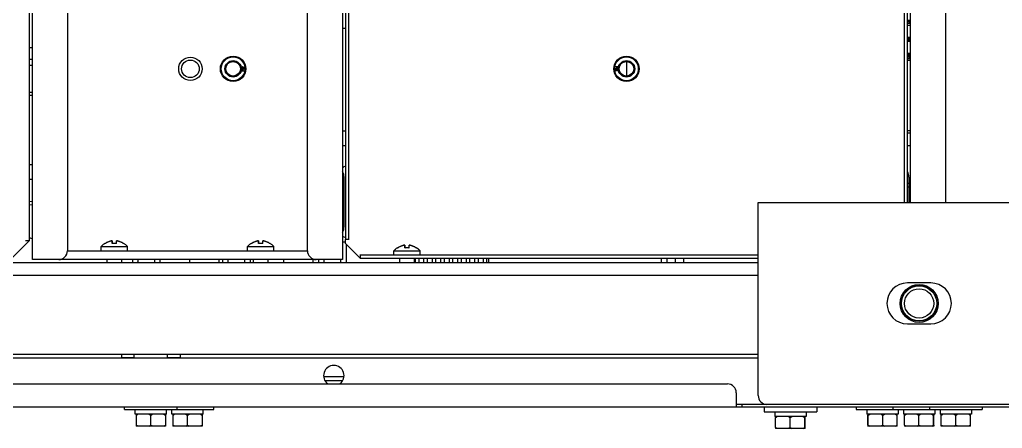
# Model space of a CAD drawing. Header units: millimetres. Extents: x 0 to 87554, y -20854 to 20404.
# Drawn here: x 7499.8 to 7835.6, y -15444.9 to -15305.2 of the extents above; entities that cross this region are included whole.
import ezdxf

# ---------------------------------------------------------------- set-up
doc = ezdxf.new("R2010")
doc.units = ezdxf.units.MM
doc.layers.get('0').update_dxf_attribs({"lineweight": 15})
for name, color, linetype in [('0340096-1C_3_0', 7, 'Continuous'), ('0340184_36_0', 7, 'Continuous'), ('0340186_45_0', 7, 'Continuous'), ('0340187_40_0', 7, 'Continuous'), ('2106-00110_DWX-6-16_0', 7, 'Continuous'), ('2107-00009_0', 7, 'Continuous'), ('2302-05574_0', 7, 'Continuous'), ('2401-00238-M5_0', 7, 'Continuous'), ('2401-00332-S-M12-30HM_0', 7, 'Continuous'), ('2401-01144-S-M6-16HWM_0', 7, 'Continuous'), ('2403-00020_S-M5-0_0', 7, 'Continuous'), ('2404-00038-S-D12_0', 7, 'Continuous'), ('2404-00049-S-D12D37-P_0', 7, 'Continuous'), ('4208-00681_1_0', 7, 'Continuous'), ('4208-00681_2_0', 7, 'Continuous'), ('4212-73674_0', 7, 'Continuous'), ('4212-KH003_041_0', 7, 'Continuous'), ('4212-L0877_0', 7, 'Continuous'), ('4215-12269_10_0', 7, 'Continuous'), ('4215-12269_11_0', 7, 'Continuous'), ('4215-12269_15_0', 7, 'Continuous'), ('4215-12269_9_0', 7, 'Continuous'), ('4215-12552_0', 7, 'Continuous'), ('4215-12559_0', 7, 'Continuous'), ('4215-12579_0', 7, 'Continuous'), ('4215-12647_0', 7, 'Continuous'), ('4215-12648_0', 7, 'Continuous'), ('4215-12649_2_2_0', 7, 'Continuous'), ('4215-12653_3_0', 7, 'Continuous'), ('4215-12925_0', 7, 'Continuous'), ('4215-17084_1_0', 7, 'Continuous'), ('4502-00557-250_0', 7, 'Continuous'), ('4502-00562-25X45X450_0', 7, 'Continuous'), ('4502-00572-950_0', 7, 'Continuous'), ('ADMI2318FBD0UZGT_1_0', 7, 'Continuous'), ('ADMI2318FBD0UZGT_9_0', 7, 'Continuous')]:
    doc.layers.add(name, color=color, linetype=linetype)

# ---------------------------------------------------------------- blocks, each defined once
blk = doc.blocks.new('ju7888')
at = {"layer": '0340096-1C_3_0', "color": 87, "linetype": 'Continuous'}
for p, q in [((547.59, -972.28), (547.59, -971.28)), ((548.59, -972.28), (548.59, -971.28)), ((584.94, -971.28), (585.06, -972.28)), ((586.07, -972.28), (585.95, -971.28))]:
    blk.add_line(p, q, dxfattribs=at)
at = {"layer": '0340184_36_0', "color": 87, "linetype": 'Continuous'}
for p, q in [((604.29, -816.08), (605.79, -816.08)), ((604.29, -817.28), (605.79, -817.28)), ((604.29, -818.98), (605.79, -818.98)), ((604.29, -820.18), (605.79, -820.18)), ((604.29, -821.88), (605.79, -821.88)), ((604.29, -823.08), (605.79, -823.08)), ((604.29, -824.78), (605.79, -824.78)), ((604.29, -825.98), (605.79, -825.98)), ((604.29, -827.68), (605.79, -827.68)), ((604.29, -828.88), (605.79, -828.88)), ((604.29, -830.58), (605.79, -830.58)), ((604.29, -831.78), (605.79, -831.78)), ((604.29, -833.48), (605.79, -833.48)), ((604.29, -834.68), (605.79, -834.68)), ((604.29, -836.38), (605.79, -836.38)), ((604.29, -837.58), (605.79, -837.58)), ((604.29, -839.28), (605.79, -839.28)), ((604.29, -840.48), (605.79, -840.48))]:
    blk.add_line(p, q, dxfattribs=at)
at = {"layer": '0340186_45_0', "color": 87, "linetype": 'Continuous'}
for p, q in [((604.29, -756.48), (605.79, -756.48)), ((604.29, -815.48), (605.79, -815.48))]:
    blk.add_line(p, q, dxfattribs=at)
at = {"layer": '0340187_40_0', "color": 87, "linetype": 'Continuous'}
for p, q in [((605.79, -751.48), (604.29, -751.48)), ((604.29, -754.48), (605.79, -754.48)), ((604.29, -756.48), (605.79, -756.48))]:
    blk.add_line(p, q, dxfattribs=at)
at = {"layer": '2106-00110_DWX-6-16_0', "color": 87, "linetype": 'Continuous'}
blk.add_circle((539.59, -917.28), 4, dxfattribs=at)
at = {"layer": '2107-00009_0', "color": 87, "linetype": 'Continuous'}
for p, q in [((598.79, -864.28), (598.79, -865.28)), ((605.79, -863.98), (599.59, -863.98)), ((605.59, -865.87), (604.79, -865.87)), ((605.79, -865.83), (605.59, -865.83)), ((605.59, -865.83), (605.59, -865.87)), ((605.59, -871.58), (604.79, -871.58)), ((605.59, -871.58), (605.59, -871.63)), ((605.79, -871.63), (605.59, -871.63)), ((604.79, -873.48), (605.79, -873.48)), ((605.79, -896.78), (604.79, -896.78)), ((605.59, -898.67), (604.79, -898.67)), ((605.59, -898.63), (605.59, -898.67)), ((605.79, -898.63), (605.59, -898.63)), ((605.59, -904.38), (604.79, -904.38)), ((604.79, -906.28), (605.79, -906.28)), ((605.59, -904.38), (605.59, -904.43)), ((605.79, -904.43), (605.59, -904.43)), ((605.59, -929.47), (604.79, -929.47)), ((605.59, -929.43), (605.59, -929.47)), ((605.79, -929.43), (605.59, -929.43)), ((605.59, -935.18), (604.79, -935.18)), ((605.59, -935.18), (605.59, -935.23)), ((605.79, -935.23), (605.59, -935.23)), ((604.79, -937.08), (605.79, -937.08))]:
    blk.add_line(p, q, dxfattribs=at)
at = {"layer": '2302-05574_0', "color": 87, "linetype": 'Continuous'}
blk.add_line((532.33, -972.28), (532.33, -971.28), dxfattribs=at)
at = {"layer": '2401-00238-M5_0', "color": 87, "linetype": 'Continuous'}
for p, q in [((603.29, -838.78), (601.78, -838.78)), ((603.29, -838.78), (601.78, -838.78)), ((601.78, -847.78), (601.78, -838.78)), ((601.78, -847.78), (601.78, -838.78)), ((599.84, -842.53), (599.84, -842.52)), ((599.84, -842.53), (599.84, -842.52)), ((600.84, -842.53), (599.84, -842.53)), ((600.84, -840.03), (600.78, -840.03)), ((600.79, -840), (600.8, -840)), ((600.79, -840), (600.8, -840)), ((600.8, -840), (600.8, -840)), ((600.8, -840), (600.8, -840)), ((600.83, -840.03), (600.81, -840.03)), ((600.84, -840.02), (600.82, -840.05)), ((600.84, -840.02), (600.82, -840.05)), ((600.83, -840.03), (600.84, -840.03)), ((600.83, -840.03), (600.84, -840.03)), ((600.84, -842.56), (600.83, -842.56)), ((604.29, -840.78), (605.79, -840.78)), ((604.29, -840.78), (605.79, -840.78)), ((599.84, -844.02), (599.84, -844.02)), ((599.84, -844.02), (599.84, -844.02)), ((599.84, -844.02), (600.83, -844.02)), ((599.84, -844.03), (599.84, -844.03)), ((599.84, -844.03), (599.84, -844.03)), ((599.84, -844.03), (600.84, -844.03)), ((600.78, -843.29), (600.78, -843.28)), ((600.78, -843.29), (600.78, -843.28)), ((600.83, -844.03), (600.83, -844.03)), ((600.83, -844.03), (600.83, -844.03)), ((604.29, -845.78), (605.79, -845.78)), ((604.29, -845.78), (605.79, -845.78)), ((600.78, -846.53), (600.84, -846.53)), ((600.79, -846.55), (600.8, -846.56)), ((600.79, -846.55), (600.8, -846.56)), ((600.8, -846.55), (600.8, -846.56)), ((600.8, -846.55), (600.8, -846.56)), ((600.83, -846.52), (600.81, -846.52)), ((600.84, -846.53), (600.82, -846.5)), ((600.84, -846.53), (600.82, -846.5)), ((603.29, -847.78), (601.78, -847.78)), ((603.29, -847.78), (601.78, -847.78)), ((600.28, -897.78), (600.28, -888.78)), ((601.79, -888.78), (600.28, -888.78)), ((599.34, -890.02), (599.32, -890.05)), ((599.34, -890.02), (599.32, -890.05)), ((599.34, -892.56), (599.33, -892.56)), ((604.79, -890.78), (605.79, -890.78)), ((598.34, -894.02), (599.33, -894.02)), ((598.34, -894.03), (599.33, -894.03)), ((599.33, -896.52), (599.31, -896.52)), ((599.34, -896.53), (599.33, -896.52)), ((599.34, -896.53), (599.33, -896.52)), ((604.79, -895.78), (605.79, -895.78)), ((599.29, -896.55), (599.3, -896.56)), ((599.3, -896.55), (599.3, -896.56)), ((601.79, -897.78), (600.28, -897.78)), ((599.34, -940.02), (599.32, -940.05)), ((599.34, -940.02), (599.32, -940.05)), ((600.28, -947.78), (600.28, -938.78)), ((601.79, -938.78), (600.28, -938.78)), ((599.34, -942.56), (599.33, -942.56)), ((604.79, -940.78), (605.79, -940.78)), ((598.34, -944.02), (599.33, -944.02)), ((598.34, -944.03), (599.33, -944.03)), ((599.29, -946.55), (599.3, -946.56)), ((599.3, -946.55), (599.3, -946.56)), ((599.33, -946.52), (599.31, -946.52)), ((599.34, -946.53), (599.33, -946.52)), ((599.34, -946.53), (599.33, -946.52)), ((604.79, -945.78), (605.79, -945.78)), ((601.79, -947.78), (600.28, -947.78)), ((572.29, -972.28), (572.29, -971.28)), ((577.29, -972.28), (577.29, -971.28))]:
    blk.add_line(p, q, dxfattribs=at)
for centre, radius, start, end in [((609.05, -845.66), 10.01, 140.9604, 142.9307), ((609.05, -845.66), 10.01, 140.9604, 142.9307), ((609.67, -846.16), 10.8, 139.896, 140.9712), ((609.67, -846.16), 10.8, 139.896, 140.9712), ((610.45, -846.82), 11.83, 137.127, 139.8835), ((610.45, -846.82), 11.83, 137.127, 139.8835), ((604.72, -843.14), 4.92, 171.0446, 172.8614), ((599.94, -841.15), 1.39, 265.6808, 266.5506), ((607.49, -844.5), 8.01, 146.2875, 147.7953), ((607.68, -844.67), 8.32, 145.8948, 146.0872), ((607.68, -844.67), 8.32, 145.8962, 146.086), ((605.67, -843.25), 4.89, 171.8695, 180.1586), ((605.68, -843.31), 4.9, 171.1583, 179.6015), ((605.65, -843.28), 4.87, 173.3493, 180.129), ((608.19, -845.02), 8.93, 142.9152, 145.8222), ((608.19, -845.01), 8.93, 142.9152, 145.8234), ((605.74, -843.29), 4.96, 171.5289, 173.3553), ((607.73, -844.67), 8.31, 146.0737, 146.2504), ((607.72, -844.65), 8.29, 146.1171, 146.295), ((600.95, -838.27), 1.77, 266.3033, 266.476), ((600.93, -838.5), 1.53, 266.121, 266.3034), ((605.77, -843.29), 5, 171.1771, 171.5307), ((599.94, -842.61), 1.42, 265.7284, 266.5629), ((604.72, -843.41), 4.92, 187.2202, 188.9558), ((605.67, -843.3), 4.89, 179.8001, 188.1189), ((605.65, -843.27), 4.87, 180.156, 186.6506), ((605.74, -843.26), 4.96, 186.6455, 188.8255), ((605.76, -843.29), 4.98, 188.1042, 188.4704), ((605.77, -843.29), 5, 188.5466, 188.8233), ((607.52, -842.03), 8.05, 212.2072, 213.935), ((607.68, -841.88), 8.32, 213.9128, 214.1052), ((607.68, -841.88), 8.32, 213.914, 214.1038), ((608.19, -841.53), 8.94, 214.216, 217.084), ((608.19, -841.53), 8.94, 214.2149, 217.084), ((607.72, -841.9), 8.29, 213.705, 213.8829), ((600.93, -848.05), 1.53, 93.6966, 93.879), ((609.05, -840.89), 10.01, 217.0693, 219.0396), ((609.05, -840.89), 10.01, 217.0693, 219.0396), ((609.67, -840.39), 10.8, 219.0288, 220.104), ((609.67, -840.39), 10.8, 219.0288, 220.104), ((610.45, -839.73), 11.83, 220.1165, 222.873), ((610.45, -839.73), 11.83, 220.1165, 222.873), ((603.28, -893.15), 4.98, 172.6903, 172.8569), ((606.18, -894.67), 8.32, 145.8962, 146.086), ((604.16, -893.25), 4.89, 171.8694, 180.3421), ((604.18, -893.31), 4.9, 171.1583, 179.6015), ((599.44, -888.39), 1.65, 266.1276, 266.4822), ((603.28, -893.4), 4.98, 187.1431, 187.3065), ((604.16, -893.3), 4.89, 179.6578, 188.1189), ((606.23, -891.88), 8.31, 213.7509, 213.9263), ((604.26, -893.29), 4.98, 188.1043, 188.5467), ((604.27, -893.29), 5, 188.5466, 188.8233), ((599.44, -898.16), 1.65, 93.5178, 93.8724), ((606.18, -891.88), 8.32, 213.914, 214.1038), ((606.18, -944.67), 8.32, 145.8962, 146.086), ((599.44, -938.39), 1.65, 266.1276, 266.4822), ((603.28, -943.15), 4.98, 172.6903, 172.8569), ((604.16, -943.25), 4.89, 171.8694, 180.3421), ((604.18, -943.31), 4.9, 171.1583, 179.6015), ((604.16, -943.3), 4.89, 179.6578, 188.1189), ((603.28, -943.4), 4.98, 187.1431, 187.3065), ((606.18, -941.88), 8.32, 213.914, 214.1038), ((606.23, -941.88), 8.31, 213.7509, 213.9263), ((604.26, -943.29), 4.98, 188.1043, 188.5467), ((604.27, -943.29), 5, 188.5466, 188.8233), ((599.44, -948.16), 1.65, 93.5178, 93.8724)]:
    blk.add_arc(centre, radius, start, end, dxfattribs=at)
for points, knots in [([(599.84, -842.52), (599.9, -842.08), (600.14, -841.21), (600.58, -840.42), (600.82, -840.05)], [0, 0, 0, 0, 0.499658, 1, 1, 1, 1]), ([(600.82, -840.05), (600.57, -840.42), (600.13, -841.2), (599.89, -842.08), (599.84, -842.52)], [0, 0, 0, 0, 0.500343, 1, 1, 1, 1]), ([(599.86, -842.37), (599.92, -841.99), (600.13, -841.24), (600.5, -840.56), (600.7, -840.23)], [0, 0, 0, 0, 0.499769, 1, 1, 1, 1]), ([(600.83, -842.56), (600.62, -842.55), (600.3, -842.55), (599.98, -842.54), (599.86, -842.53)], [0, 0, 0, 0, 0.632592, 1, 1, 1, 1]), ([(600.81, -840.03), (600.8, -840.03), (600.79, -840.03), (600.78, -840.03), (600.78, -840.03)], [0, 0, 0, 0, 0.738587, 1, 1, 1, 1]), ([(600.82, -846.5), (600.57, -846.13), (600.13, -845.35), (599.89, -844.47), (599.84, -844.03)], [0, 0, 0, 0, 0.500343, 1, 1, 1, 1]), ([(600.83, -843.99), (600.62, -844), (600.3, -844), (599.98, -844.01), (599.86, -844.02)], [0, 0, 0, 0, 0.632592, 1, 1, 1, 1]), ([(599.86, -844.03), (599.98, -844.04), (600.3, -844.05), (600.63, -844.05), (600.84, -844.06)], [0, 0, 0, 0, 0.36763, 1, 1, 1, 1]), ([(599.86, -844.18), (599.92, -844.56), (600.13, -845.31), (600.5, -845.99), (600.7, -846.32)], [0, 0, 0, 0, 0.499769, 1, 1, 1, 1]), ([(600.81, -846.52), (600.8, -846.52), (600.79, -846.52), (600.78, -846.52), (600.78, -846.52)], [0, 0, 0, 0, 0.738587, 1, 1, 1, 1]), ([(600.78, -846.53), (600.78, -846.53), (600.79, -846.53), (600.8, -846.53), (600.81, -846.53)], [0, 0, 0, 0, 0.288083, 1, 1, 1, 1]), ([(599.29, -890), (599.36, -889.9), (599.67, -889.47), (600.01, -889.07), (600.28, -888.78)], [0, 0, 0, 0, 0.236627, 1, 1, 1, 1]), ([(598.34, -892.52), (598.4, -892.07), (598.64, -891.19), (599.09, -890.41), (599.34, -890.03)], [0, 0, 0, 0, 0.499649, 1, 1, 1, 1]), ([(599.32, -890.05), (599.07, -890.42), (598.63, -891.2), (598.39, -892.08), (598.34, -892.52)], [0, 0, 0, 0, 0.500343, 1, 1, 1, 1]), ([(599.33, -892.56), (599.11, -892.55), (598.78, -892.55), (598.45, -892.54), (598.34, -892.53)], [0, 0, 0, 0, 0.648663, 1, 1, 1, 1]), ([(599.33, -890.03), (599.32, -890.03), (599.3, -890.03), (599.28, -890.03), (599.28, -890.03)], [0, 0, 0, 0, 0.742868, 1, 1, 1, 1]), ([(599.33, -896.52), (599.08, -896.15), (598.64, -895.36), (598.39, -894.48), (598.34, -894.03)], [0, 0, 0, 0, 0.500351, 1, 1, 1, 1]), ([(598.34, -894.03), (598.4, -894.47), (598.64, -895.34), (599.08, -896.13), (599.32, -896.5)], [0, 0, 0, 0, 0.499658, 1, 1, 1, 1]), ([(598.34, -894.03), (598.45, -894.04), (598.79, -894.05), (599.12, -894.05), (599.34, -894.06)], [0, 0, 0, 0, 0.351266, 1, 1, 1, 1]), ([(599.33, -893.99), (599.12, -894), (598.8, -894), (598.48, -894.01), (598.36, -894.02)], [0, 0, 0, 0, 0.632592, 1, 1, 1, 1]), ([(599.31, -896.52), (599.3, -896.52), (599.29, -896.52), (599.28, -896.52), (599.28, -896.52)], [0, 0, 0, 0, 0.738587, 1, 1, 1, 1]), ([(599.28, -896.53), (599.28, -896.53), (599.31, -896.53), (599.32, -896.53), (599.34, -896.53)], [0, 0, 0, 0, 0.275481, 1, 1, 1, 1]), ([(599.3, -896.56), (599.37, -896.66), (599.67, -897.08), (600.01, -897.48), (600.28, -897.78)], [0, 0, 0, 0, 0.23673, 1, 1, 1, 1]), ([(598.34, -942.52), (598.4, -942.07), (598.64, -941.19), (599.09, -940.41), (599.34, -940.03)], [0, 0, 0, 0, 0.499649, 1, 1, 1, 1]), ([(599.32, -940.05), (599.07, -940.42), (598.63, -941.2), (598.39, -942.08), (598.34, -942.52)], [0, 0, 0, 0, 0.500343, 1, 1, 1, 1]), ([(599.33, -940.03), (599.32, -940.03), (599.3, -940.03), (599.28, -940.03), (599.28, -940.03)], [0, 0, 0, 0, 0.742868, 1, 1, 1, 1]), ([(599.29, -940), (599.36, -939.9), (599.67, -939.47), (600.01, -939.07), (600.28, -938.78)], [0, 0, 0, 0, 0.236627, 1, 1, 1, 1]), ([(599.33, -942.56), (599.11, -942.55), (598.78, -942.55), (598.45, -942.54), (598.34, -942.53)], [0, 0, 0, 0, 0.648663, 1, 1, 1, 1]), ([(599.33, -946.52), (599.08, -946.15), (598.64, -945.36), (598.39, -944.48), (598.34, -944.03)], [0, 0, 0, 0, 0.500351, 1, 1, 1, 1]), ([(598.34, -944.03), (598.4, -944.47), (598.64, -945.34), (599.08, -946.13), (599.32, -946.5)], [0, 0, 0, 0, 0.499658, 1, 1, 1, 1]), ([(598.34, -944.03), (598.45, -944.04), (598.79, -944.05), (599.12, -944.05), (599.34, -944.06)], [0, 0, 0, 0, 0.351266, 1, 1, 1, 1]), ([(599.33, -943.99), (599.12, -944), (598.8, -944), (598.48, -944.01), (598.36, -944.02)], [0, 0, 0, 0, 0.632592, 1, 1, 1, 1]), ([(599.31, -946.52), (599.3, -946.52), (599.29, -946.52), (599.28, -946.52), (599.28, -946.52)], [0, 0, 0, 0, 0.738587, 1, 1, 1, 1]), ([(599.28, -946.53), (599.28, -946.53), (599.31, -946.53), (599.32, -946.53), (599.34, -946.53)], [0, 0, 0, 0, 0.275481, 1, 1, 1, 1]), ([(599.3, -946.56), (599.37, -946.66), (599.67, -947.08), (600.01, -947.48), (600.28, -947.78)], [0, 0, 0, 0, 0.23673, 1, 1, 1, 1])]:
    blk.add_open_spline(points, degree=3, knots=knots, dxfattribs=at)
blk.add_open_spline([(600.81, -846.53), (600.82, -846.53), (600.83, -846.53), (600.84, -846.53)], degree=3, dxfattribs=at)
at = {"layer": '2401-00332-S-M12-30HM_0', "color": 87, "linetype": 'Continuous'}
for radius in [6, 5]:
    blk.add_circle((619.79, -668.28), radius, dxfattribs=at)
at = {"layer": '2401-01144-S-M6-16HWM_0', "color": 87, "linetype": 'Continuous'}
for p, q in [((655.29, -646.78), (656.09, -646.78)), ((656.09, -664.77), (656.09, -646.78)), ((656.09, -650.43), (657.69, -650.43)), ((657.69, -650.43), (657.69, -661.12)), ((661.39, -650.75), (657.99, -650.75)), ((661.69, -650.76), (661.69, -660.79)), ((661.39, -655.72), (657.99, -655.72)), ((656.09, -661.13), (657.69, -661.13)), ((661.39, -660.75), (657.99, -660.75)), ((661.39, -660.8), (657.99, -660.8)), ((655.29, -664.78), (656.09, -664.78)), ((656.09, -662.93), (657.69, -662.93)), ((656.09, -677.28), (656.09, -664.78)), ((657.69, -662.93), (657.69, -673.63)), ((661.39, -663.23), (657.99, -663.23)), ((661.39, -663.32), (657.99, -663.32)), ((661.69, -663.24), (661.69, -673.31)), ((661.39, -668.36), (657.99, -668.36)), ((656.09, -673.63), (657.69, -673.63)), ((661.39, -673.32), (657.99, -673.32)), ((655.29, -677.28), (656.09, -677.28)), ((656.09, -675.43), (657.69, -675.43)), ((656.09, -689.77), (656.09, -677.28)), ((657.69, -675.43), (657.69, -686.12)), ((661.39, -675.75), (657.99, -675.75)), ((661.69, -675.76), (661.69, -685.79)), ((661.39, -680.72), (657.99, -680.72)), ((656.09, -686.13), (657.69, -686.13)), ((661.39, -685.75), (657.99, -685.75)), ((661.39, -685.8), (657.99, -685.8)), ((655.29, -689.78), (656.09, -689.78)), ((655.29, -703.28), (656.89, -703.28)), ((656.89, -721.28), (656.89, -703.28)), ((656.89, -706.93), (658.49, -706.93)), ((658.49, -706.93), (658.49, -717.63)), ((662.19, -707.23), (658.79, -707.23)), ((662.19, -707.32), (658.79, -707.32)), ((662.49, -707.24), (662.49, -717.31)), ((662.19, -712.36), (658.79, -712.36)), ((656.89, -717.63), (658.49, -717.63)), ((662.19, -717.32), (658.79, -717.32)), ((655.29, -721.28), (656.89, -721.28)), ((656.09, -909.28), (655.29, -909.28)), ((656.09, -921.78), (656.09, -909.28)), ((657.69, -912.93), (656.09, -912.93)), ((657.69, -912.93), (657.69, -923.63)), ((657.69, -913.28), (661.69, -913.28)), ((661.69, -913.28), (661.69, -923.28)), ((661.39, -918.28), (657.99, -918.28)), ((656.09, -921.78), (655.29, -921.78)), ((656.09, -939.78), (656.09, -921.78)), ((657.69, -923.28), (661.69, -923.28)), ((657.69, -923.63), (656.09, -923.63)), ((657.69, -925.43), (656.09, -925.43)), ((657.69, -925.43), (657.69, -936.13)), ((657.69, -925.78), (661.69, -925.78)), ((661.69, -925.78), (661.69, -935.78)), ((661.39, -930.78), (657.99, -930.78)), ((657.69, -936.13), (656.09, -936.13)), ((657.69, -935.78), (661.69, -935.78)), ((656.09, -939.78), (655.29, -939.78))]:
    blk.add_line(p, q, dxfattribs=at)
for centre, radius, start, end in [((659.4, -730.47), 79.73, 91.012, 91.2277), ((659.98, -730.47), 79.73, 88.7723, 88.988), ((659.21, -730.79), 70.05, 90.9971, 91.2426), ((659.4, -581.08), 79.73, 268.7723, 268.988), ((660.17, -730.79), 70.05, 88.7574, 89.0029), ((659.98, -581.08), 79.73, 271.012, 271.2277), ((659.21, -706.25), 43.04, 91.6243, 92.0239), ((659.4, -614.35), 48.98, 268.0003, 268.3514), ((660.17, -706.25), 43.04, 87.9761, 88.3757), ((659.98, -614.35), 48.98, 271.6486, 271.9997), ((659.21, -630.3), 43.04, 267.9761, 268.3757), ((660.17, -630.3), 43.04, 271.6243, 272.0239), ((659.4, -755.47), 79.73, 91.012, 91.2277), ((659.98, -755.47), 79.73, 88.7723, 88.988), ((659.21, -755.79), 70.05, 90.9971, 91.2426), ((659.4, -606.08), 79.73, 268.7723, 268.988), ((660.17, -755.79), 70.05, 88.7574, 89.0029), ((659.98, -606.08), 79.73, 271.012, 271.2277), ((660.01, -750.25), 43.04, 91.6243, 92.0239), ((660.2, -658.35), 48.98, 268.0003, 268.3514), ((660.97, -750.25), 43.04, 87.9761, 88.3757), ((660.78, -658.35), 48.98, 271.6486, 271.9997), ((660.01, -674.3), 43.04, 267.9761, 268.3757), ((660.97, -674.3), 43.04, 271.6243, 272.0239)]:
    blk.add_arc(centre, radius, start, end, dxfattribs=at)
for points in [[(657.69, -651.32), (657.78, -651.12), (657.88, -650.93), (657.99, -650.75)], [(661.69, -651.32), (661.6, -651.12), (661.5, -650.93), (661.39, -650.75)], [(657.99, -655.72), (657.88, -655.54), (657.78, -655.35), (657.69, -655.16)], [(657.69, -656.3), (657.78, -656.1), (657.88, -655.91), (657.99, -655.72)], [(661.39, -655.72), (661.5, -655.54), (661.6, -655.35), (661.69, -655.16)], [(661.69, -656.3), (661.6, -656.1), (661.5, -655.91), (661.39, -655.72)], [(657.99, -660.75), (657.88, -660.56), (657.78, -660.37), (657.69, -660.17)], [(661.39, -660.75), (661.5, -660.56), (661.6, -660.37), (661.69, -660.17)], [(657.69, -663.89), (657.78, -663.7), (657.88, -663.51), (657.99, -663.32)], [(661.69, -663.89), (661.6, -663.7), (661.5, -663.51), (661.39, -663.32)], [(657.99, -668.36), (657.88, -668.17), (657.78, -667.98), (657.69, -667.78)], [(661.39, -668.36), (661.5, -668.17), (661.6, -667.98), (661.69, -667.78)], [(657.69, -668.93), (657.78, -668.73), (657.88, -668.54), (657.99, -668.36)], [(661.69, -668.93), (661.6, -668.73), (661.5, -668.54), (661.39, -668.36)], [(657.99, -673.32), (657.88, -673.13), (657.78, -672.94), (657.69, -672.75)], [(661.39, -673.32), (661.5, -673.13), (661.6, -672.94), (661.69, -672.75)], [(657.69, -676.32), (657.78, -676.12), (657.88, -675.93), (657.99, -675.75)], [(661.69, -676.32), (661.6, -676.12), (661.5, -675.93), (661.39, -675.75)], [(657.99, -680.72), (657.88, -680.54), (657.78, -680.35), (657.69, -680.16)], [(657.69, -681.3), (657.78, -681.1), (657.88, -680.91), (657.99, -680.72)], [(661.39, -680.72), (661.5, -680.54), (661.6, -680.35), (661.69, -680.16)], [(661.69, -681.3), (661.6, -681.1), (661.5, -680.91), (661.39, -680.72)], [(657.99, -685.75), (657.88, -685.56), (657.78, -685.37), (657.69, -685.17)], [(661.39, -685.75), (661.5, -685.56), (661.6, -685.37), (661.69, -685.17)], [(658.49, -707.89), (658.58, -707.7), (658.68, -707.51), (658.79, -707.32)], [(662.49, -707.89), (662.4, -707.7), (662.3, -707.51), (662.19, -707.32)], [(658.79, -712.36), (658.68, -712.17), (658.58, -711.98), (658.49, -711.78)], [(662.19, -712.36), (662.3, -712.17), (662.4, -711.98), (662.49, -711.78)], [(658.49, -712.93), (658.58, -712.73), (658.68, -712.54), (658.79, -712.36)], [(662.49, -712.93), (662.4, -712.73), (662.3, -712.54), (662.19, -712.36)], [(658.79, -717.32), (658.68, -717.13), (658.58, -716.94), (658.49, -716.75)], [(662.19, -717.32), (662.3, -717.13), (662.4, -716.94), (662.49, -716.75)], [(657.69, -913.85), (657.78, -913.65), (657.88, -913.46), (657.99, -913.28)], [(661.69, -913.85), (661.6, -913.65), (661.5, -913.46), (661.39, -913.28)], [(657.99, -918.28), (657.88, -918.09), (657.78, -917.9), (657.69, -917.7)], [(657.69, -918.85), (657.78, -918.65), (657.88, -918.46), (657.99, -918.28)], [(661.39, -918.28), (661.5, -918.09), (661.6, -917.9), (661.69, -917.7)], [(661.69, -918.85), (661.6, -918.65), (661.5, -918.46), (661.39, -918.28)], [(657.99, -923.28), (657.88, -923.09), (657.78, -922.9), (657.69, -922.7)], [(661.39, -923.28), (661.5, -923.09), (661.6, -922.9), (661.69, -922.7)], [(657.69, -926.35), (657.78, -926.15), (657.88, -925.96), (657.99, -925.78)], [(661.69, -926.35), (661.6, -926.15), (661.5, -925.96), (661.39, -925.78)], [(657.99, -930.78), (657.88, -930.59), (657.78, -930.4), (657.69, -930.2)], [(657.69, -931.35), (657.78, -931.15), (657.88, -930.96), (657.99, -930.78)], [(661.39, -930.78), (661.5, -930.59), (661.6, -930.4), (661.69, -930.2)], [(661.69, -931.35), (661.6, -931.15), (661.5, -930.96), (661.39, -930.78)], [(657.99, -935.78), (657.88, -935.59), (657.78, -935.4), (657.69, -935.2)], [(661.39, -935.78), (661.5, -935.59), (661.6, -935.4), (661.69, -935.2)]]:
    blk.add_open_spline(points, degree=3, dxfattribs=at)
at = {"layer": '2403-00020_S-M5-0_0', "color": 87, "linetype": 'Continuous'}
for p, q in [((538.79, -771.98), (538.79, -771.18)), ((538.79, -771.18), (538.89, -771.18)), ((538.94, -771.98), (538.79, -771.98)), ((538.89, -771.18), (538.89, -771.8)), ((538.89, -771.8), (539.12, -771.18)), ((539.19, -771.26), (538.94, -771.98)), ((539.12, -771.18), (539.26, -771.18)), ((539.44, -771.98), (539.19, -771.26)), ((539.26, -771.18), (539.49, -771.8)), ((539.59, -771.98), (539.44, -771.98)), ((539.49, -771.8), (539.49, -771.18)), ((539.49, -771.18), (539.59, -771.18)), ((539.59, -771.18), (539.59, -771.98)), ((539.72, -771.38), (539.76, -771.31)), ((539.82, -771.38), (539.72, -771.38)), ((539.72, -771.53), (539.84, -771.53)), ((539.72, -771.98), (539.72, -771.53)), ((540.29, -771.98), (539.72, -771.98)), ((539.76, -771.31), (539.81, -771.24)), ((539.81, -771.24), (539.89, -771.19)), ((539.89, -771.67), (539.81, -771.62)), ((539.81, -771.62), (539.81, -771.89)), ((539.81, -771.89), (540.29, -771.89)), ((539.86, -771.31), (539.82, -771.38)), ((539.84, -771.53), (539.91, -771.58)), ((539.91, -771.28), (539.86, -771.31)), ((539.89, -771.19), (539.97, -771.18)), ((539.97, -771.69), (539.89, -771.67)), ((539.97, -771.26), (539.91, -771.28)), ((539.91, -771.58), (539.97, -771.6)), ((539.97, -771.18), (540.07, -771.18)), ((540.07, -771.26), (539.97, -771.26)), ((539.97, -771.6), (540.07, -771.6)), ((540.07, -771.69), (539.97, -771.69)), ((540.07, -771.18), (540.16, -771.19)), ((540.14, -771.28), (540.07, -771.26)), ((540.07, -771.6), (540.14, -771.58)), ((540.16, -771.67), (540.07, -771.69)), ((540.19, -771.31), (540.14, -771.28)), ((540.14, -771.58), (540.19, -771.55)), ((540.16, -771.19), (540.24, -771.24)), ((540.24, -771.62), (540.16, -771.67)), ((540.22, -771.36), (540.19, -771.31)), ((540.19, -771.55), (540.22, -771.5)), ((540.24, -771.41), (540.22, -771.36)), ((540.22, -771.5), (540.24, -771.45)), ((540.24, -771.24), (540.29, -771.31)), ((540.24, -771.45), (540.24, -771.41)), ((540.29, -771.55), (540.24, -771.62)), ((540.29, -771.31), (540.32, -771.4)), ((540.32, -771.46), (540.29, -771.55)), ((540.29, -771.89), (540.29, -771.98)), ((540.32, -771.4), (540.32, -771.46)), ((538.86, -899.49), (538.89, -899.4)), ((538.86, -899.55), (538.86, -899.49)), ((538.89, -899.64), (538.86, -899.55)), ((538.89, -899.06), (538.89, -898.98)), ((538.89, -898.98), (539.46, -898.98)), ((539.37, -899.06), (538.89, -899.06)), ((538.89, -899.4), (538.94, -899.33)), ((538.94, -899.71), (538.89, -899.64)), ((538.94, -899.33), (539.02, -899.28)), ((538.96, -899.45), (538.94, -899.5)), ((538.94, -899.5), (538.94, -899.54)), ((538.94, -899.54), (538.96, -899.59)), ((539.02, -899.76), (538.94, -899.71)), ((538.99, -899.4), (538.96, -899.45)), ((538.96, -899.59), (538.99, -899.64)), ((539.04, -899.37), (538.99, -899.4)), ((538.99, -899.64), (539.04, -899.67)), ((539.02, -899.28), (539.11, -899.26)), ((539.11, -899.78), (539.02, -899.76)), ((539.11, -899.35), (539.04, -899.37)), ((539.04, -899.67), (539.11, -899.69)), ((539.11, -899.26), (539.21, -899.26)), ((539.21, -899.35), (539.11, -899.35)), ((539.11, -899.69), (539.21, -899.69)), ((539.21, -899.78), (539.11, -899.78)), ((539.21, -899.26), (539.29, -899.28)), ((539.27, -899.37), (539.21, -899.35)), ((539.21, -899.69), (539.27, -899.67)), ((539.29, -899.76), (539.21, -899.78)), ((539.34, -899.42), (539.27, -899.37)), ((539.27, -899.67), (539.32, -899.64)), ((539.29, -899.28), (539.37, -899.33)), ((539.37, -899.71), (539.29, -899.76)), ((539.32, -899.64), (539.36, -899.57)), ((539.46, -899.42), (539.34, -899.42)), ((539.36, -899.57), (539.46, -899.57)), ((539.37, -899.33), (539.37, -899.06)), ((539.42, -899.64), (539.37, -899.71)), ((539.46, -899.57), (539.42, -899.64)), ((539.46, -898.98), (539.46, -899.42)), ((539.59, -899.78), (539.59, -898.98)), ((539.59, -898.98), (539.74, -898.98)), ((539.69, -899.78), (539.59, -899.78)), ((539.92, -899.78), (539.69, -899.15)), ((539.69, -899.15), (539.69, -899.78)), ((539.74, -898.98), (539.99, -899.69)), ((540.06, -899.78), (539.92, -899.78)), ((539.99, -899.69), (540.24, -898.98)), ((540.29, -899.15), (540.06, -899.78)), ((540.24, -898.98), (540.39, -898.98)), ((540.29, -899.78), (540.29, -899.15)), ((540.39, -899.78), (540.29, -899.78)), ((540.39, -898.98), (540.39, -899.78))]:
    blk.add_line(p, q, dxfattribs=at)
for centre, radius in [((539.59, -768.28), 4.35), ((539.59, -768.28), 4.05), ((539.59, -768.28), 2.8), ((539.59, -768.28), 2.5), ((539.59, -902.68), 4.35), ((539.59, -902.68), 4.05), ((539.59, -902.68), 2.8), ((539.59, -902.68), 2.5)]:
    blk.add_circle(centre, radius, dxfattribs=at)
at = {"layer": '2404-00038-S-D12_0', "color": 87, "linetype": 'Continuous'}
for p, q in [((613.32, -668.28), (613.69, -668.28)), ((613.7, -670.48), (614.1, -670.48))]:
    blk.add_line(p, q, dxfattribs=at)
blk.add_circle((619.79, -668.28), 6.1, dxfattribs=at)
at = {"layer": '2404-00049-S-D12D37-P_0', "color": 87, "linetype": 'Continuous'}
blk.add_circle((619.79, -668.28), 6.5, dxfattribs=at)
at = {"layer": '4208-00681_1_0', "color": 87, "linetype": 'Continuous'}
for p, q in [((524.62, -672.28), (524.62, -671.28)), ((528.89, -671.28), (528.89, -672.28)), ((536.71, -671.28), (536.71, -672.28))]:
    blk.add_line(p, q, dxfattribs=at)
for centre, radius, start, end in [((308.67, -665.76), 214.36, 358.2529, 358.521), ((332.38, -666.42), 190.73, 358.2366, 358.5377), ((416.02, -667.85), 107.53, 357.6413, 358.1762), ((309.87, -665.76), 214.16, 358.253, 358.5213), ((313.62, -665.73), 215.49, 358.2572, 358.5218), ((338.69, -666.43), 190.5, 358.2364, 358.5379), ((438.76, -668.55), 90.85, 357.6372, 358.271), ((315.82, -665.76), 214.29, 358.2529, 358.5211), ((444.34, -668.57), 90.28, 357.6374, 358.2708), ((320.87, -665.76), 214.25, 358.253, 358.5212), ((344.69, -666.43), 190.52, 358.2364, 358.538), ((444.7, -668.54), 90.92, 357.6406, 358.2686), ((321.83, -665.76), 214.3, 358.2529, 358.5211)]:
    blk.add_arc(centre, radius, start, end, dxfattribs=at)
at = {"layer": '4208-00681_2_0', "color": 87, "linetype": 'Continuous'}
for p, q in [((530.09, -672.28), (530.09, -671.28)), ((534.36, -671.28), (534.36, -672.28))]:
    blk.add_line(p, q, dxfattribs=at)
at = {"layer": '4212-73674_0', "color": 87, "linetype": 'Continuous'}
for p, q in [((638.49, -925.08), (637.29, -925.08)), ((638.49, -936.48), (637.29, -936.48))]:
    blk.add_line(p, q, dxfattribs=at)
at = {"layer": '4212-KH003_041_0', "color": 87, "linetype": 'Continuous'}
for p, q in [((605.79, -1175.78), (605.79, -723.28)), ((646.29, -865.28), (646.29, -871.28))]:
    blk.add_line(p, q, dxfattribs=at)
at = {"layer": '4212-L0877_0', "color": 87, "linetype": 'Continuous'}
for p, q in [((610.29, -723.28), (610.29, -1175.78)), ((637.29, -723.28), (637.29, -1175.78)), ((644.79, -871.75), (644.79, -864.8)), ((637.29, -920.78), (638.29, -920.78)), ((638.29, -925.08), (638.29, -920.78)), ((638.29, -940.78), (638.29, -936.48)), ((637.29, -940.78), (638.29, -940.78))]:
    blk.add_line(p, q, dxfattribs=at)
at = {"layer": '4215-12269_10_0', "color": 87, "linetype": 'Continuous'}
for p, q in [((-10.71, -659.28), (585.29, -659.28)), ((585.29, -671.28), (-10.71, -671.28))]:
    blk.add_line(p, q, dxfattribs=at)
at = {"layer": '4215-12269_11_0', "color": 87, "linetype": 'Continuous'}
for p, q in [((585.29, -672.28), (-10.71, -672.28)), ((585.29, -673.28), (-10.71, -673.28)), ((603.29, -723.28), (603.29, -859.28)), ((604.29, -859.28), (604.29, -723.28)), ((599.29, -864.28), (604.29, -859.28)), ((603.09, -859.28), (604.29, -859.28)), ((-23.31, -863.28), (597.89, -863.28)), ((-23.31, -864.28), (597.89, -864.28)), ((597.89, -863.08), (597.89, -864.28)), ((599.29, -864.28), (597.89, -864.28))]:
    blk.add_line(p, q, dxfattribs=at)
at = {"layer": '4215-12269_15_0', "color": 87, "linetype": 'Continuous'}
blk.add_line((537.1, -768.28), (542.08, -768.28), dxfattribs=at)
at = {"layer": '4215-12269_9_0', "color": 87, "linetype": 'Continuous'}
for p, q in [((-30.21, -865.28), (604.79, -865.28)), ((604.79, -865.28), (604.79, -971.28)), ((601.79, -877.28), (-27.21, -877.28)), ((601.79, -959.28), (601.79, -877.28)), ((-27.21, -959.28), (601.79, -959.28)), ((604.79, -971.28), (-30.21, -971.28))]:
    blk.add_line(p, q, dxfattribs=at)
blk.add_circle((539.59, -917.28), 3, dxfattribs=at)
for centre, start, end in [((601.79, -874.28), 270, 0), ((601.79, -962.28), 0, 90)]:
    blk.add_arc(centre, 3, start, end, dxfattribs=at)
at = {"layer": '4215-12552_0', "color": 87, "linetype": 'Continuous'}
blk.add_line((525.79, -864.28), (525.79, -865.28), dxfattribs=at)
at = {"layer": '4215-12559_0', "color": 87, "linetype": 'Continuous'}
blk.add_line((580.09, -671.78), (580.09, -672.28), dxfattribs=at)
at = {"layer": '4215-12579_0', "color": 87, "linetype": 'Continuous'}
blk.add_line((604.29, -748.78), (605.79, -748.78), dxfattribs=at)
at = {"layer": '4215-12647_0', "color": 87, "linetype": 'Continuous'}
for p, q in [((655.29, -30.28), (655.29, -1306.28)), ((654.29, -720.28), (654.29, -730.78)), ((650.29, -730.78), (655.29, -730.78)), ((655.29, -728.78), (654.29, -728.78)), ((647.29, -1168.28), (647.29, -733.78))]:
    blk.add_line(p, q, dxfattribs=at)
blk.add_arc((650.29, -733.78), 3, 90, 180, dxfattribs=at)
at = {"layer": '4215-12648_0', "color": 87, "linetype": 'Continuous'}
for p, q in [((598.29, -972.28), (-23.71, -972.28)), ((605.29, -979.28), (598.29, -972.28)), ((598.29, -973.68), (598.29, -972.28))]:
    blk.add_line(p, q, dxfattribs=at)
at = {"layer": '4215-12649_2_2_0', "color": 87, "linetype": 'Continuous'}
blk.add_line((578.79, -671.78), (578.79, -672.28), dxfattribs=at)
at = {"layer": '4215-12653_3_0', "color": 87, "linetype": 'Continuous'}
blk.add_line((638.49, -723.28), (638.49, -1175.78), dxfattribs=at)
blk.add_arc((644.49, -868.28), 3.5, 36.7569, 323.2431, dxfattribs=at)
at = {"layer": '4215-12925_0', "color": 87, "linetype": 'Continuous'}
for p, q in [((536.29, -972.28), (536.29, -971.28)), ((538.29, -972.28), (538.29, -971.28))]:
    blk.add_line(p, q, dxfattribs=at)
at = {"layer": '4215-17084_1_0', "color": 87, "linetype": 'Continuous'}
for p, q in [((585.29, -723.28), (585.29, -613.28)), ((654.29, -616.28), (654.29, -720.28)), ((612.79, -664.28), (612.79, -672.28)), ((626.79, -672.28), (626.79, -664.28)), ((651.29, -723.28), (585.29, -723.28))]:
    blk.add_line(p, q, dxfattribs=at)
for centre, radius, start, end in [((619.79, -664.28), 7, 0, 180), ((619.79, -672.28), 7, 180, 0), ((651.29, -720.28), 3, 270, 0)]:
    blk.add_arc(centre, radius, start, end, dxfattribs=at)
at = {"layer": '4502-00557-250_0', "color": 87, "linetype": 'Continuous'}
for p, q in [((560.79, -671.28), (560.79, -672.28)), ((561.59, -671.28), (561.59, -672.28))]:
    blk.add_line(p, q, dxfattribs=at)
at = {"layer": '4502-00562-25X45X450_0', "color": 87, "linetype": 'Continuous'}
for p, q in [((560.79, -865.28), (560.79, -864.28)), ((565.79, -865.28), (565.79, -864.28))]:
    blk.add_line(p, q, dxfattribs=at)
for centre, start, end in [((576.59, -862.78), 202.0243, 218.8129), ((593.59, -862.78), 321.2416, 337.9173), ((593.59, -970.78), 337.9173, 352.797)]:
    blk.add_arc(centre, 4, start, end, dxfattribs=at)
at = {"layer": '4502-00572-950_0', "color": 87, "linetype": 'Continuous'}
for p, q in [((565.79, -672.28), (565.79, -671.28)), ((576.59, -671.78), (585.29, -671.78)), ((593.59, -864.78), (576.59, -864.78))]:
    blk.add_line(p, q, dxfattribs=at)
for centre, start, end in [((576.59, -675.78), 90, 118.6861), ((576.59, -868.78), 90, 118.6861), ((593.59, -868.78), 61.3093, 90)]:
    blk.add_arc(centre, 4, start, end, dxfattribs=at)
at = {"layer": 'ADMI2318FBD0UZGT_1_0', "color": 87, "linetype": 'Continuous'}
for p, q in [((604.79, -875.48), (605.79, -875.48)), ((604.79, -885.48), (605.79, -885.48)), ((604.79, -907.58), (605.79, -907.58)), ((604.79, -917.58), (605.79, -917.58))]:
    blk.add_line(p, q, dxfattribs=at)
at = {"layer": 'ADMI2318FBD0UZGT_9_0', "color": 87, "linetype": 'Continuous'}
for p, q in [((604.79, -885.48), (605.79, -885.48)), ((604.79, -917.58), (605.79, -917.58)), ((605.79, -927.58), (604.79, -927.58))]:
    blk.add_line(p, q, dxfattribs=at)

msp = doc.modelspace()

# ---------------------------------------------------------------- block references
at = {"rotation": 270}
msp.add_blockref('ju7888', (8475.412, -14782.445), dxfattribs=at)

doc.saveas('drawing.dxf')
